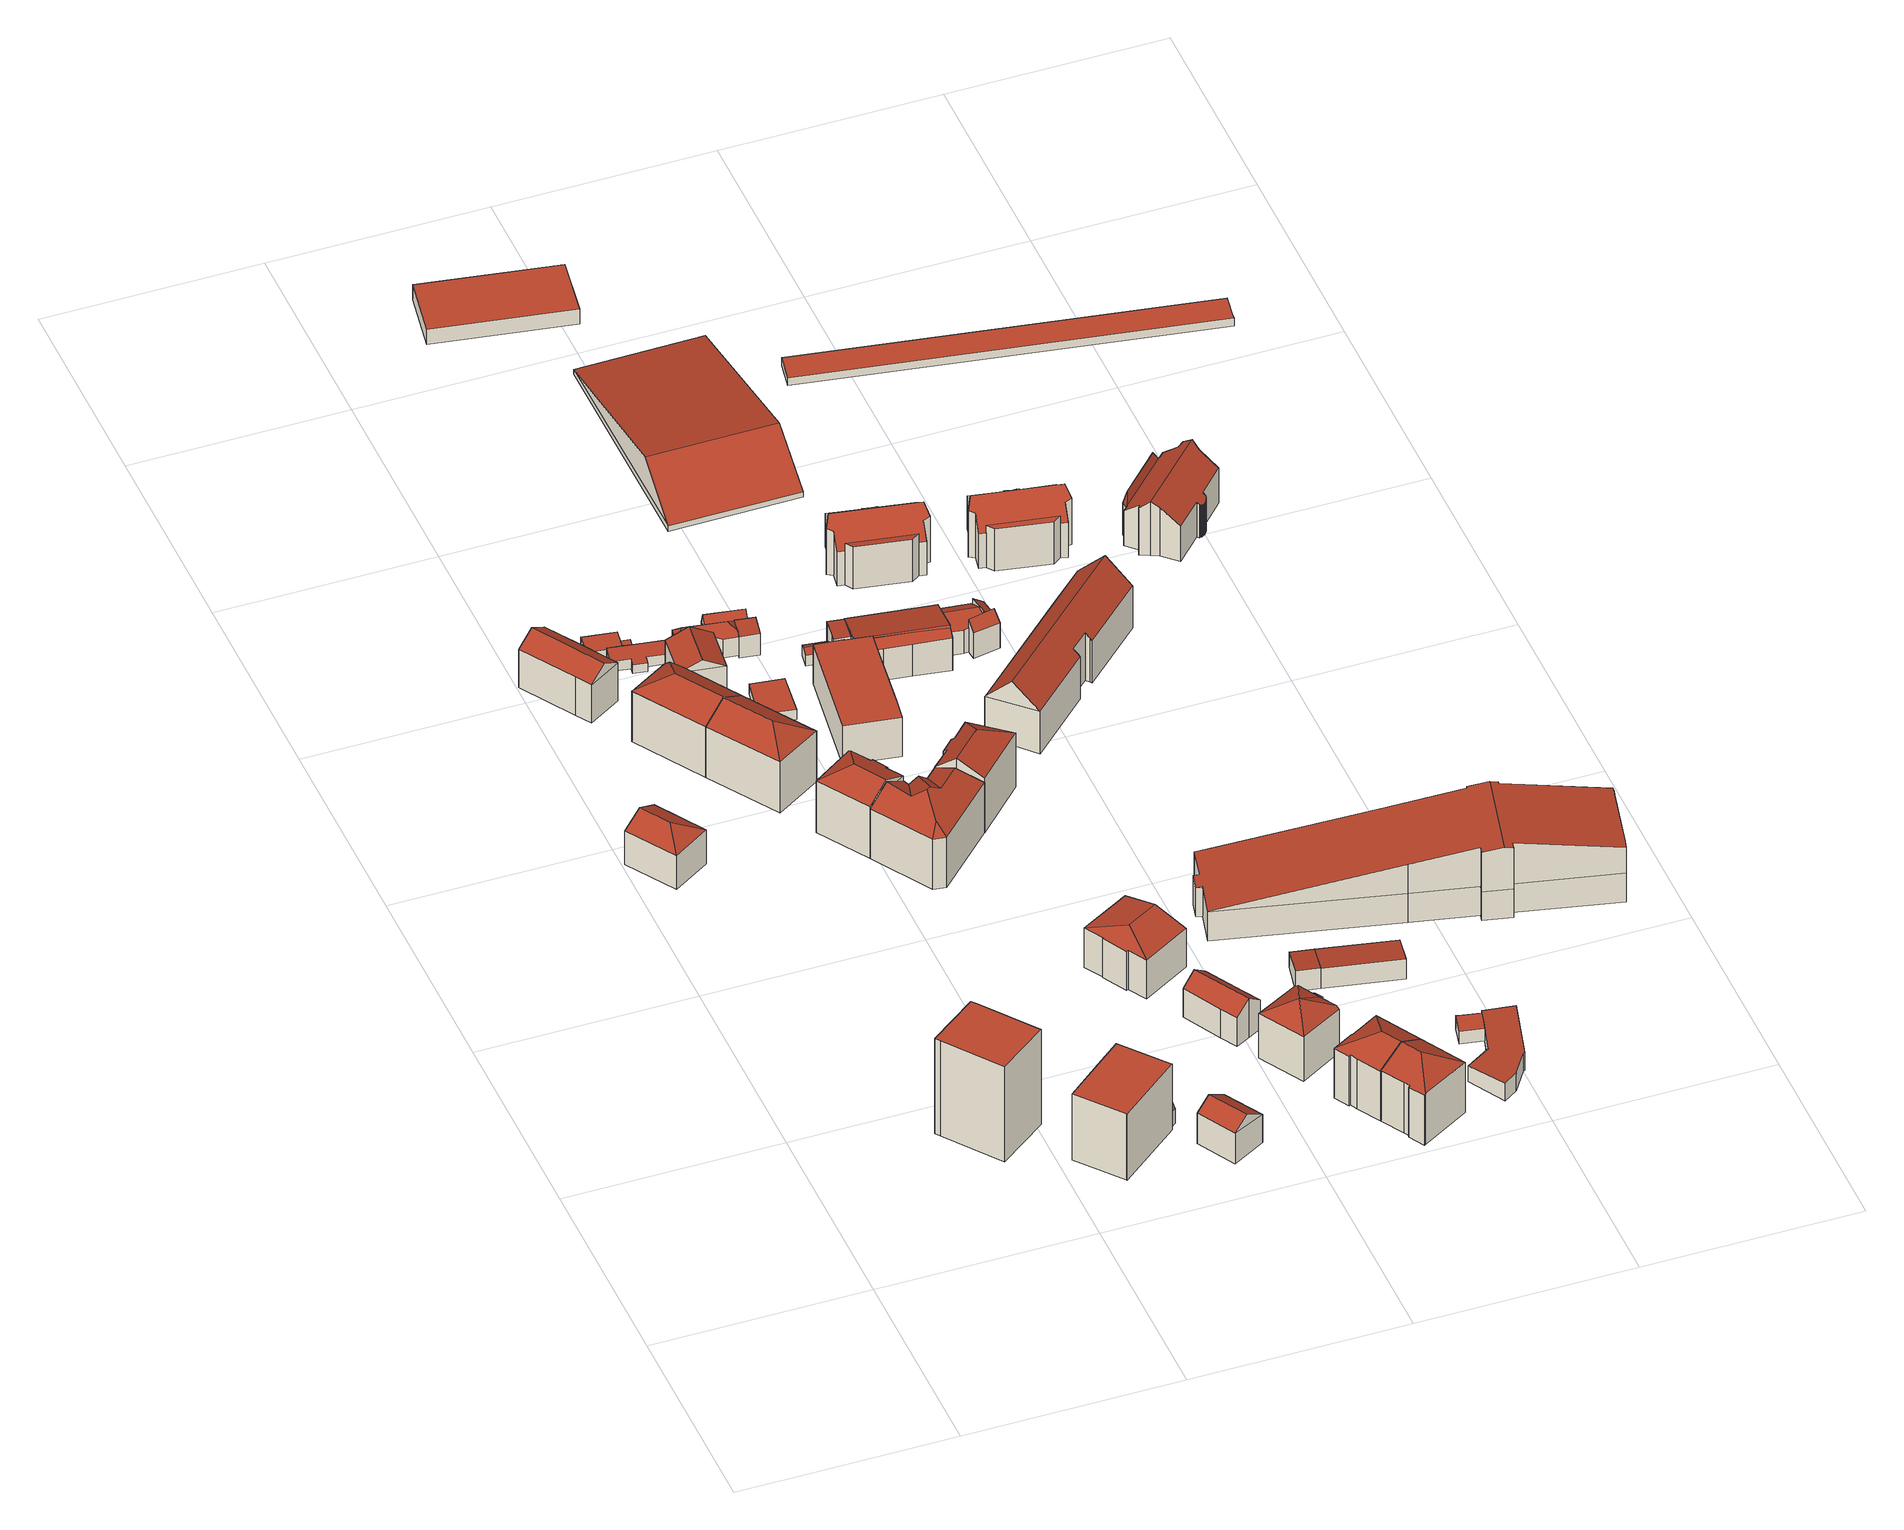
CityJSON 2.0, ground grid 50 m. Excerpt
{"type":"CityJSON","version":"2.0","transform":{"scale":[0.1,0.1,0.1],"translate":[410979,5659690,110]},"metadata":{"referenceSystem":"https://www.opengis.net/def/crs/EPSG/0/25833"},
"CityObjects":{
"building1":{"type":"Building","attributes":{"Dachtyp_tdc":"tdcHipAndGableRoof","Gemeindeschluessel":14612000,"Dachneigung":28.45,"QualitaetDacherkennung":75,"Geometrietyp2DReferenz":"3000","measuredHeight":11.89,"function":"31001_9998","roofType":"5000"},"geometry":[{"type":"Solid","lod":"2","boundaries":[[[[0,1,2,3]],[[1,4,5,2]],[[4,6,7,5]],[[6,0,3,7]],[[4,1,8]],[[0,6,9]],[[1,0,9,8]],[[6,4,8,9]],[[3,2,5,7]]]],"semantics":{"surfaces":[{"type":"WallSurface"},{"type":"RoofSurface"},{"type":"GroundSurface"}],"values":[[0,0,0,0,1,0,1,1,2]]}}]},
"building2":{"type":"Building","attributes":{"Dachtyp_tdc":"tdcPolyFlatRoof","Gemeindeschluessel":14612000,"Dachneigung":0,"QualitaetDacherkennung":70,"Geometrietyp2DReferenz":"3000","measuredHeight":25.7,"function":"31001_2000","roofType":"1000"},"geometry":[{"type":"Solid","lod":"2","boundaries":[[[[10,11,12,13]],[[11,14,15,12]],[[14,16,17,15]],[[16,18,19,17]],[[18,20,21,19]],[[20,10,13,21]],[[20,18,16,14,11,10]],[[13,12,15,17,19,21]]]],"semantics":{"surfaces":[{"type":"WallSurface"},{"type":"RoofSurface"},{"type":"GroundSurface"}],"values":[[0,0,0,0,0,0,1,2]]}}]},
"building3":{"type":"Building","attributes":{"Gemeindeschluessel":14612000,"Geometrietyp2DReferenz":"3000","function":"31001_9998","roofType":"9999"},"children":["building3-1","building3-2"]},
"building3-1":{"type":"BuildingPart","attributes":{"Dachtyp_tdc":"tdcGableRoof","Dachneigung":64.09,"QualitaetDacherkennung":6,"Geometrietyp2DReferenz":"3000","measuredHeight":7.27,"roofType":"3100"},"parents":["building3"],"geometry":[{"type":"MultiSurface","lod":"2","boundaries":[[[22,23,24,25]],[[23,26,27,24]],[[26,28,29,27]],[[28,30,31,29]],[[32,33,34,35]],[[33,22,25,34]],[[36,30,28,26,23]],[[23,22,33,32,36]],[[25,24,27,29,31,37,35,34]]],"semantics":{"surfaces":[{"type":"WallSurface"},{"type":"RoofSurface"},{"type":"GroundSurface"}],"values":[0,0,0,0,0,0,1,1,2]}}]},
"building3-2":{"type":"BuildingPart","attributes":{"Dachtyp_tdc":"tdcGableRoof","Dachneigung":32.37,"QualitaetDacherkennung":65,"Geometrietyp2DReferenz":"3000","measuredHeight":13.09,"roofType":"3100"},"parents":["building3"],"geometry":[{"type":"MultiSurface","lod":"2","boundaries":[[[38,39,40,41,42,43,44,45]],[[38,45,46]],[[46,45,44,47]],[[47,44,43,48]],[[48,43,42,49]],[[40,39,38]],[[50,41,40]],[[51,35,37,31,52,53,54,55,56]],[[40,38,35,51]],[[38,32,35]],[[46,31,30]],[[46,47,52,31]],[[47,48,53,52]],[[48,49,54,53]],[[49,57,55,54]],[[57,50,56,55]],[[50,40,51,56]],[[50,57,49,42,41]]],"semantics":{"surfaces":[{"type":"RoofSurface"},{"type":"WallSurface"},{"type":"GroundSurface"}],"values":[0,1,1,1,1,1,1,2,1,1,1,1,1,1,1,1,1,0]}}]},
"building4":{"type":"Building","attributes":{"Dachtyp_tdc":"tdcPolyFlatRoof","Gemeindeschluessel":14612000,"Dachneigung":0,"QualitaetDacherkennung":59,"Geometrietyp2DReferenz":"3000","measuredHeight":17.92,"function":"31001_2000","roofType":"1000"},"geometry":[{"type":"Solid","lod":"2","boundaries":[[[[58,59,60,61]],[[59,62,63,60]],[[62,64,65,63]],[[64,66,67,65]],[[66,68,69,67]],[[68,70,71,69]],[[70,58,61,71]],[[70,68,66,64,62,59,58]],[[61,60,63,65,67,69,71]]]],"semantics":{"surfaces":[{"type":"WallSurface"},{"type":"RoofSurface"},{"type":"GroundSurface"}],"values":[[0,0,0,0,0,0,0,1,2]]}}]},
"building5":{"type":"Building","attributes":{"Dachtyp_tdc":"tdcFreeFormRoof","Gemeindeschluessel":14612000,"Dachneigung":30.15,"QualitaetDacherkennung":77,"Geometrietyp2DReferenz":"3000","measuredHeight":17.37,"function":"31001_9998","roofType":"5000"},"geometry":[{"type":"Solid","lod":"2","boundaries":[[[[72,73,74,75]],[[73,76,77,74]],[[76,78,79,77]],[[78,80,81,79]],[[80,72,75,81]],[[82,83,73,72,84]],[[80,85,82,84]],[[85,78,76,83,82]],[[72,80,84]],[[76,73,83]],[[80,78,85]],[[75,74,77,79,81]]]],"semantics":{"surfaces":[{"type":"WallSurface"},{"type":"RoofSurface"},{"type":"GroundSurface"}],"values":[[0,0,0,0,0,1,1,1,0,0,0,2]]}}]},
"building6":{"type":"Building","attributes":{"Dachtyp_tdc":"tdcPolyFlatRoof","Gemeindeschluessel":14612000,"Dachneigung":3.82,"QualitaetDacherkennung":51,"Geometrietyp2DReferenz":"3000","measuredHeight":4.16,"function":"31001_2000","roofType":"2100"},"geometry":[{"type":"Solid","lod":"2","boundaries":[[[[86,87,88,89]],[[87,90,91,88]],[[90,92,93,91]],[[92,94,95,93]],[[94,96,97,95]],[[96,86,89,97]],[[96,94,92,90,87,86]],[[89,88,91,93,95,97]]]],"semantics":{"surfaces":[{"type":"WallSurface"},{"type":"RoofSurface"},{"type":"GroundSurface"}],"values":[[0,0,0,0,0,0,1,2]]}}]},
"building7":{"type":"Building","attributes":{"Dachtyp_tdc":"tdcPolyFlatRoof","Gemeindeschluessel":14612000,"Dachneigung":0,"QualitaetDacherkennung":59,"Geometrietyp2DReferenz":"3000","measuredHeight":2.25,"function":"31001_9998","roofType":"1000"},"geometry":[{"type":"Solid","lod":"2","boundaries":[[[[98,99,100,101]],[[99,102,103,100]],[[102,104,105,103]],[[104,106,107,105]],[[106,98,101,107]],[[106,104,102,99,98]],[[101,100,103,105,107]]]],"semantics":{"surfaces":[{"type":"WallSurface"},{"type":"RoofSurface"},{"type":"GroundSurface"}],"values":[[0,0,0,0,0,1,2]]}}]},
"building8":{"type":"Building","attributes":{"Dachtyp_tdc":"tdcHipAndGableRoof","Gemeindeschluessel":14612000,"Dachneigung":31.31,"QualitaetDacherkennung":80,"Geometrietyp2DReferenz":"3000","measuredHeight":17.46,"function":"31001_9998","roofType":"5000"},"geometry":[{"type":"Solid","lod":"2","boundaries":[[[[78,108,109,110]],[[108,111,112,109]],[[111,80,113,112]],[[80,78,110,113]],[[111,108,114]],[[78,80,115]],[[108,78,115,114]],[[80,111,114,115]],[[110,109,112,113]]]],"semantics":{"surfaces":[{"type":"WallSurface"},{"type":"RoofSurface"},{"type":"GroundSurface"}],"values":[[0,0,0,0,1,0,1,1,2]]}}]},
"building9":{"type":"Building","attributes":{"Dachtyp_tdc":"tdcPolyFlatRoof","Gemeindeschluessel":14612000,"Dachneigung":0,"QualitaetDacherkennung":0,"Geometrietyp2DReferenz":"3000","BezugspunktDach":"2000","measuredHeight":2.55,"function":"31001_9998"},"geometry":[{"type":"MultiSurface","lod":"2","boundaries":[[[116,117,118,119,120]],[[120,119,107,121]],[[119,118,105,107]],[[118,117,122,105]],[[117,116,123,122]],[[116,120,121,123]],[[121,107,105,122,123]]],"semantics":{"surfaces":[{"type":"RoofSurface"},{"type":"WallSurface"},{"type":"GroundSurface"}],"values":[0,1,1,1,1,1,2]}}]},
"building10":{"type":"Building","attributes":{"Dachtyp_tdc":"tdcPolyFlatRoof","Gemeindeschluessel":14612000,"Dachneigung":13.91,"QualitaetDacherkennung":56,"Geometrietyp2DReferenz":"3000","measuredHeight":3.48,"function":"31001_9998","roofType":"2100"},"geometry":[{"type":"Solid","lod":"2","boundaries":[[[[124,125,126,127]],[[125,128,129,126]],[[128,130,131,129]],[[130,132,133,131]],[[132,134,135,133]],[[134,136,137,135]],[[136,138,139,137]],[[138,140,141,139]],[[140,142,143,141]],[[142,124,127,143]],[[142,140,138,136,134,132,130,128,125,124]],[[127,126,129,131,133,135,137,139,141,143]]]],"semantics":{"surfaces":[{"type":"WallSurface"},{"type":"RoofSurface"},{"type":"GroundSurface"}],"values":[[0,0,0,0,0,0,0,0,0,0,1,2]]}}]},
"building11":{"type":"Building","attributes":{"Dachtyp_tdc":"tdcGableRoof","Gemeindeschluessel":14612000,"Dachneigung":33.1,"QualitaetDacherkennung":69,"Geometrietyp2DReferenz":"3000","measuredHeight":10.77,"function":"31001_9998","roofType":"3100"},"geometry":[{"type":"Solid","lod":"2","boundaries":[[[[144,145,146,147]],[[145,148,149,146]],[[148,150,151,149]],[[150,144,147,151]],[[148,145,152]],[[144,150,153]],[[145,144,153,152]],[[150,148,152,153]],[[147,146,149,151]]]],"semantics":{"surfaces":[{"type":"WallSurface"},{"type":"RoofSurface"},{"type":"GroundSurface"}],"values":[[0,0,0,0,0,0,1,1,2]]}}]},
"building12":{"type":"Building","attributes":{"Dachtyp_tdc":"tdcFreeFormRoof","Gemeindeschluessel":14612000,"Dachneigung":33.06,"QualitaetDacherkennung":51,"Geometrietyp2DReferenz":"3000","measuredHeight":17.55,"function":"31001_9998","roofType":"5000"},"geometry":[{"type":"Solid","lod":"2","boundaries":[[[[154,155,156,157]],[[155,158,159,156]],[[158,160,161,159]],[[160,162,163,161]],[[162,164,165,163]],[[164,166,167,165]],[[166,168,169,167]],[[168,154,157,169]],[[170,171,155,154]],[[168,172,170,154]],[[172,166,164,162,160,158,171,170]],[[168,166,172]],[[158,155,171]],[[157,156,159,161,163,165,167,169]]]],"semantics":{"surfaces":[{"type":"WallSurface"},{"type":"RoofSurface"},{"type":"GroundSurface"}],"values":[[0,0,0,0,0,0,0,0,1,1,1,0,0,2]]}}]},
"building13":{"type":"Building","attributes":{"Dachtyp_tdc":"tdcGableRoof","Gemeindeschluessel":14612000,"Dachneigung":27.66,"QualitaetDacherkennung":81,"Geometrietyp2DReferenz":"3000","measuredHeight":11.78,"function":"31001_9998","roofType":"3100"},"geometry":[{"type":"Solid","lod":"2","boundaries":[[[[173,174,175,176]],[[174,177,178,175]],[[177,179,180,178]],[[179,173,176,180]],[[177,174,181]],[[173,179,182]],[[174,173,182,181]],[[179,177,181,182]],[[176,175,178,180]]]],"semantics":{"surfaces":[{"type":"WallSurface"},{"type":"RoofSurface"},{"type":"GroundSurface"}],"values":[[0,0,0,0,0,0,1,1,2]]}}]},
"building14":{"type":"Building","attributes":{"Dachtyp_tdc":"tdcFreeFormRoof","Gemeindeschluessel":14612000,"Dachneigung":32.42,"QualitaetDacherkennung":7,"Geometrietyp2DReferenz":"3000","measuredHeight":18.28,"function":"31001_9998","roofType":"5000"},"geometry":[{"type":"Solid","lod":"2","boundaries":[[[[183,184,167,169]],[[184,185,186,167]],[[185,187,188,186]],[[187,189,190,188]],[[189,191,192,190]],[[191,193,194,192]],[[193,195,196,194]],[[195,197,198,196]],[[197,183,169,198]],[[199,197,195]],[[200,201,202,203,199,195,193]],[[200,193,191]],[[201,200,191,189]],[[202,201,189,187]],[[204,203,202,187,185]],[[205,204,185,184]],[[205,184,183]],[[199,203,204,205,183,197]],[[169,167,186,188,190,192,194,196,198]]]],"semantics":{"surfaces":[{"type":"WallSurface"},{"type":"RoofSurface"},{"type":"GroundSurface"}],"values":[[0,0,0,0,0,0,0,0,0,1,1,1,1,1,1,1,0,1,2]]}}]},
"building15":{"type":"Building","attributes":{"Dachtyp_tdc":"tdcPolyFlatRoof","Gemeindeschluessel":14612000,"Dachneigung":0,"QualitaetDacherkennung":68,"Geometrietyp2DReferenz":"3000","measuredHeight":2.69,"function":"31001_9998","roofType":"1000"},"geometry":[{"type":"Solid","lod":"2","boundaries":[[[[206,207,208,209]],[[207,210,211,208]],[[210,212,213,211]],[[212,206,209,213]],[[212,210,207,206]],[[209,208,211,213]]]],"semantics":{"surfaces":[{"type":"WallSurface"},{"type":"RoofSurface"},{"type":"GroundSurface"}],"values":[[0,0,0,0,1,2]]}}]},
"building16":{"type":"Building","attributes":{"Gemeindeschluessel":14612000,"Geometrietyp2DReferenz":"3000","function":"31001_9998","roofType":"9999"},"children":["building16-1","building16-2"]},
"building16-1":{"type":"BuildingPart","attributes":{"Dachtyp_tdc":"tdcFreeFormRoof","Dachneigung":44.7,"QualitaetDacherkennung":8,"Geometrietyp2DReferenz":"3000","measuredHeight":7.55,"roofType":"5000"},"parents":["building16"],"geometry":[{"type":"MultiSurface","lod":"2","boundaries":[[[214,215,216,217]],[[215,218,219,216]],[[218,220,221,219]],[[220,222,223,221]],[[222,224,225,223]],[[226,227,228,229]],[[227,214,217,228]],[[230,231,224,232]],[[224,222,220,218,233,232]],[[218,215,233]],[[215,214,227,226,230,232,233]],[[217,216,219,221,223,225,234,229,228]]],"semantics":{"surfaces":[{"type":"WallSurface"},{"type":"RoofSurface"},{"type":"GroundSurface"}],"values":[0,0,0,0,0,0,0,1,1,1,1,2]}}]},
"building16-2":{"type":"BuildingPart","attributes":{"Dachtyp_tdc":"tdcPolyFlatRoof","Dachneigung":4.94,"QualitaetDacherkennung":70,"Geometrietyp2DReferenz":"3000","measuredHeight":6.13,"roofType":"2100"},"parents":["building16"],"geometry":[{"type":"MultiSurface","lod":"2","boundaries":[[[235,236,237,225,224]],[[236,238,239,237]],[[238,240,241,239]],[[240,242,243,241]],[[242,244,226,229,243]],[[242,240,238,236,235,231,230,244]],[[229,234,225,237,239,241,243]]],"semantics":{"surfaces":[{"type":"WallSurface"},{"type":"RoofSurface"},{"type":"GroundSurface"}],"values":[0,0,0,0,0,1,2]}}]},
"building17":{"type":"Building","attributes":{"Dachtyp_tdc":"tdcFreeFormRoof","Gemeindeschluessel":14612000,"Dachneigung":34.7,"QualitaetDacherkennung":12,"Geometrietyp2DReferenz":"3000","measuredHeight":5.83,"function":"31001_9998","roofType":"5000"},"geometry":[{"type":"Solid","lod":"2","boundaries":[[[[245,246,247,248]],[[246,249,250,247]],[[249,251,252,250]],[[251,253,254,252]],[[253,245,248,254]],[[253,251,249,255,256]],[[245,256,255,246]],[[249,246,255]],[[245,253,256]],[[248,247,250,252,254]]]],"semantics":{"surfaces":[{"type":"WallSurface"},{"type":"RoofSurface"},{"type":"GroundSurface"}],"values":[[0,0,0,0,0,1,1,0,0,2]]}}]},
"building18":{"type":"Building","attributes":{"Dachtyp_tdc":"tdcHipAndGableRoof","Gemeindeschluessel":14612000,"Dachneigung":14.03,"QualitaetDacherkennung":25,"Geometrietyp2DReferenz":"3000","measuredHeight":12.57,"function":"31001_9998","roofType":"5000"},"geometry":[{"type":"Solid","lod":"2","boundaries":[[[[257,258,259,260]],[[258,261,262,259]],[[261,263,264,262]],[[263,265,266,264]],[[265,267,268,266]],[[267,269,270,268]],[[269,271,272,270]],[[271,273,274,272]],[[273,257,260,274]],[[269,267,265,263,261,258,275]],[[258,257,273,275]],[[273,271,269,275]],[[260,259,262,264,266,268,270,272,274]]]],"semantics":{"surfaces":[{"type":"WallSurface"},{"type":"RoofSurface"},{"type":"GroundSurface"}],"values":[[0,0,0,0,0,0,0,0,0,1,1,1,2]]}}]},
"building19":{"type":"Building","attributes":{"Dachtyp_tdc":"tdcPolyFlatRoof","Gemeindeschluessel":14612000,"Dachneigung":0,"QualitaetDacherkennung":86,"Geometrietyp2DReferenz":"3000","measuredHeight":10.65,"function":"31001_9998","roofType":"1000"},"geometry":[{"type":"Solid","lod":"2","boundaries":[[[[276,277,278,279]],[[277,280,281,278]],[[280,282,283,281]],[[282,284,285,283]],[[284,286,287,285]],[[286,288,289,287]],[[288,290,291,289]],[[290,292,293,291]],[[292,294,295,293]],[[294,296,297,295]],[[296,276,279,297]],[[296,294,292,290,288,286,284,282,280,277,276]],[[279,278,281,283,285,287,289,291,293,295,297]]]],"semantics":{"surfaces":[{"type":"WallSurface"},{"type":"RoofSurface"},{"type":"GroundSurface"}],"values":[[0,0,0,0,0,0,0,0,0,0,0,1,2]]}}]},
"building20":{"type":"Building","attributes":{"Dachtyp_tdc":"tdcGableRoof","Gemeindeschluessel":14612000,"Dachneigung":38.13,"QualitaetDacherkennung":48,"Geometrietyp2DReferenz":"3000","measuredHeight":10.62,"function":"31001_9998","roofType":"3100"},"geometry":[{"type":"Solid","lod":"2","boundaries":[[[[298,299,300,301]],[[299,302,303,300]],[[302,304,305,303]],[[304,306,307,305]],[[306,308,309,307]],[[308,310,311,309]],[[310,312,313,311]],[[312,298,301,313]],[[308,306,304,302,299]],[[299,298,312,310,308]],[[301,300,303,305,307,309,311,313]]]],"semantics":{"surfaces":[{"type":"WallSurface"},{"type":"RoofSurface"},{"type":"GroundSurface"}],"values":[[0,0,0,0,0,0,0,0,1,1,2]]}}]},
"building21":{"type":"Building","attributes":{"Dachtyp_tdc":"tdcHipAndGableRoof","Gemeindeschluessel":14612000,"Dachneigung":27.06,"QualitaetDacherkennung":52,"Geometrietyp2DReferenz":"3000","measuredHeight":17.89,"function":"31001_9998","roofType":"5000"},"geometry":[{"type":"Solid","lod":"2","boundaries":[[[[314,315,316,317]],[[315,318,319,316]],[[318,320,321,319]],[[320,322,323,321]],[[322,324,325,323]],[[324,326,327,325]],[[326,328,329,327]],[[328,330,331,329]],[[330,314,317,331]],[[326,324,332]],[[324,322,320,318,315,314,330,332]],[[330,328,326,332]],[[317,316,319,321,323,325,327,329,331]]]],"semantics":{"surfaces":[{"type":"WallSurface"},{"type":"RoofSurface"},{"type":"GroundSurface"}],"values":[[0,0,0,0,0,0,0,0,0,1,1,1,2]]}}]},
"building22":{"type":"Building","attributes":{"Dachtyp_tdc":"tdcGableRoof","Gemeindeschluessel":14612000,"Dachneigung":25.52,"QualitaetDacherkennung":60,"Geometrietyp2DReferenz":"3000","measuredHeight":3.64,"function":"31001_9998","roofType":"3100"},"geometry":[{"type":"Solid","lod":"2","boundaries":[[[[333,334,335,336]],[[334,337,338,335]],[[337,339,340,338]],[[339,333,336,340]],[[337,334,341]],[[333,339,342]],[[334,333,342,341]],[[339,337,341,342]],[[336,335,338,340]]]],"semantics":{"surfaces":[{"type":"WallSurface"},{"type":"RoofSurface"},{"type":"GroundSurface"}],"values":[[0,0,0,0,0,0,1,1,2]]}}]},
"building23":{"type":"Building","attributes":{"Dachtyp_tdc":"tdcFreeFormRoof","Gemeindeschluessel":14612000,"Dachneigung":30.34,"QualitaetDacherkennung":51,"Geometrietyp2DReferenz":"3000","measuredHeight":15.35,"function":"31001_9998","roofType":"5000"},"geometry":[{"type":"Solid","lod":"2","boundaries":[[[[343,344,345,346]],[[343,347,344]],[[347,348,349,344]],[[350,351,352]],[[353,352,351]],[[348,352,353]],[[352,347,354]],[[347,352,348]],[[355,354,347,343]],[[353,349,348]],[[355,352,354]],[[345,356,357,358,359,360,361,346]],[[344,349,356,345]],[[349,353,357,356]],[[353,351,358,357]],[[351,350,359,358]],[[350,352,360,359]],[[352,355,361,360]],[[355,343,346,361]]]],"semantics":{"surfaces":[{"type":"WallSurface"},{"type":"RoofSurface"},{"type":"GroundSurface"}],"values":[[0,1,1,1,1,1,1,1,1,0,0,2,0,0,0,0,0,0,0]]}}]},
"building24":{"type":"Building","attributes":{"Dachtyp_tdc":"tdcHipAndGableRoof","Gemeindeschluessel":14612000,"Dachneigung":28.41,"QualitaetDacherkennung":67,"Geometrietyp2DReferenz":"3000","measuredHeight":17.11,"function":"31001_9998","roofType":"5000"},"geometry":[{"type":"Solid","lod":"2","boundaries":[[[[362,363,364,365]],[[366,367,368,369,370]],[[369,371,372,373,374,363,362,370]],[[362,375,366,370]],[[364,376,377,378,379,380,381,382,383,384,365]],[[363,374,376,364]],[[374,373,377,376]],[[373,372,378,377]],[[372,371,379,378]],[[371,369,380,379]],[[369,368,381,380]],[[368,367,382,381]],[[367,366,383,382]],[[366,375,384,383]],[[375,362,365,384]]]],"semantics":{"surfaces":[{"type":"WallSurface"},{"type":"RoofSurface"},{"type":"GroundSurface"}],"values":[[0,1,1,1,2,0,0,0,0,0,0,0,0,0,0]]}}]},
"building25":{"type":"Building","attributes":{"Dachtyp_tdc":"tdcHipAndGableRoof","Gemeindeschluessel":14612000,"Dachneigung":26.7,"QualitaetDacherkennung":65,"Geometrietyp2DReferenz":"3000","measuredHeight":17.03,"function":"31001_9998","roofType":"5000"},"geometry":[{"type":"Solid","lod":"2","boundaries":[[[[385,386,387,388]],[[389,390,391]],[[390,375,392,391]],[[392,393,394,386,385,395,389,391]],[[387,396,364,397,384,398,399,400,388]],[[386,394,396,387]],[[394,393,364,396]],[[393,392,397,364]],[[392,375,384,397]],[[375,390,398,384]],[[390,389,399,398]],[[389,395,400,399]],[[395,385,388,400]]]],"semantics":{"surfaces":[{"type":"WallSurface"},{"type":"RoofSurface"},{"type":"GroundSurface"}],"values":[[0,1,1,1,2,0,0,0,0,0,0,0,0]]}}]},
"building26":{"type":"Building","attributes":{"Dachtyp_tdc":"tdcPolyFlatRoof","Gemeindeschluessel":14612000,"Dachneigung":0,"QualitaetDacherkennung":20,"Geometrietyp2DReferenz":"3000","measuredHeight":3.99,"function":"31001_9998","roofType":"1000"},"geometry":[{"type":"Solid","lod":"2","boundaries":[[[[401,402,403,404]],[[402,405,406,403]],[[405,407,408,406]],[[407,401,404,408]],[[407,405,402,401]],[[404,403,406,408]]]],"semantics":{"surfaces":[{"type":"WallSurface"},{"type":"RoofSurface"},{"type":"GroundSurface"}],"values":[[0,0,0,0,1,2]]}}]},
"building27":{"type":"Building","attributes":{"Gemeindeschluessel":14612000,"Geometrietyp2DReferenz":"3000","function":"31001_9998","roofType":"9999"},"children":["building27-1","building27-2","building27-3","building27-4","building27-5","building27-6"]},
"building27-1":{"type":"BuildingPart","attributes":{"Dachtyp_tdc":"tdcPolyFlatRoof","Dachneigung":37.75,"QualitaetDacherkennung":62,"Geometrietyp2DReferenz":"3000","measuredHeight":8.71,"roofType":"2100"},"parents":["building27"],"geometry":[{"type":"MultiSurface","lod":"2","boundaries":[[[409,410,411,412,413]],[[410,414,415,411]],[[414,416,417,415]],[[416,418,419,417]],[[418,416,414,410,409,420]],[[421,422,412,411,415,417,419]]],"semantics":{"surfaces":[{"type":"WallSurface"},{"type":"RoofSurface"},{"type":"GroundSurface"}],"values":[0,0,0,0,1,2]}}]},
"building27-2":{"type":"BuildingPart","attributes":{"Dachtyp_tdc":"tdcGableRoof","Dachneigung":14.85,"QualitaetDacherkennung":25,"Geometrietyp2DReferenz":"3000","measuredHeight":10.4,"roofType":"3100"},"parents":["building27"],"geometry":[{"type":"MultiSurface","lod":"2","boundaries":[[[423,424,425,426,427,428]],[[429,424,430]],[[423,431,432]],[[424,423,432,430]],[[431,433,429,430,432]],[[427,426,434,435,436,437,438]]],"semantics":{"surfaces":[{"type":"WallSurface"},{"type":"RoofSurface"},{"type":"GroundSurface"}],"values":[0,0,0,1,1,2]}}]},
"building27-3":{"type":"BuildingPart","attributes":{"Dachtyp_tdc":"tdcPolyFlatRoof","Dachneigung":3.34,"QualitaetDacherkennung":79,"Geometrietyp2DReferenz":"3000","measuredHeight":8.19,"roofType":"2100"},"parents":["building27"],"geometry":[{"type":"MultiSurface","lod":"2","boundaries":[[[439,440,441,438]],[[440,442,443,441]],[[442,444,445,443]],[[444,446,447,445]],[[446,428,427,447]],[[428,446,444,442,440,439]],[[438,441,443,445,447,427]]],"semantics":{"surfaces":[{"type":"WallSurface"},{"type":"RoofSurface"},{"type":"GroundSurface"}],"values":[0,0,0,0,0,1,2]}}]},
"building27-4":{"type":"BuildingPart","attributes":{"Dachtyp_tdc":"tdcPolyFlatRoof","Dachneigung":38.41,"QualitaetDacherkennung":65,"Geometrietyp2DReferenz":"3000","measuredHeight":10.07,"roofType":"2100"},"parents":["building27"],"geometry":[{"type":"MultiSurface","lod":"2","boundaries":[[[448,449,450,451]],[[449,452,436,450]],[[453,454,455,435]],[[454,456,457,455]],[[456,448,451,457]],[[456,454,453,433,452,449,448]],[[451,450,436,435,455,457]]],"semantics":{"surfaces":[{"type":"WallSurface"},{"type":"RoofSurface"},{"type":"GroundSurface"}],"values":[0,0,0,0,0,1,2]}}]},
"building27-5":{"type":"BuildingPart","attributes":{"Dachtyp_tdc":"tdcFreeFormRoof","Dachneigung":24.23,"QualitaetDacherkennung":62,"Geometrietyp2DReferenz":"3000","measuredHeight":8.21,"roofType":"5000"},"parents":["building27"],"geometry":[{"type":"MultiSurface","lod":"2","boundaries":[[[458,459,460,461]],[[459,462,463,460]],[[462,464,435,463]],[[425,465,466,426]],[[465,467,468,466]],[[467,413,412,468]],[[469,458,461,470]],[[471,413,467,465,425,472]],[[472,464,462,459,458,469,473,471]],[[461,460,463,435,434,426,466,468,412,422,421,470]]],"semantics":{"surfaces":[{"type":"WallSurface"},{"type":"RoofSurface"},{"type":"GroundSurface"}],"values":[0,0,0,0,0,0,0,1,1,2]}}]},
"building27-6":{"type":"BuildingPart","attributes":{"Dachtyp_tdc":"tdcPolyFlatRoof","Dachneigung":39.74,"QualitaetDacherkennung":48,"Geometrietyp2DReferenz":"3000","measuredHeight":8.86,"roofType":"2100"},"parents":["building27"],"geometry":[{"type":"MultiSurface","lod":"2","boundaries":[[[474,475,469,470,476]],[[477,478,479,419,418]],[[478,474,476,479]],[[478,477,475,474]],[[476,470,421,419,479]]],"semantics":{"surfaces":[{"type":"WallSurface"},{"type":"RoofSurface"},{"type":"GroundSurface"}],"values":[0,0,0,1,2]}}]},
"building28":{"type":"Building","attributes":{"Dachtyp_tdc":"tdcPolyFlatRoof","Gemeindeschluessel":14612000,"Dachneigung":10.59,"QualitaetDacherkennung":79,"Geometrietyp2DReferenz":"3000","measuredHeight":5.5,"function":"31001_9998","roofType":"2100"},"geometry":[{"type":"Solid","lod":"2","boundaries":[[[[480,481,482,483]],[[481,484,485,482]],[[484,486,487,485]],[[486,480,483,487]],[[486,484,481,480]],[[483,482,485,487]]]],"semantics":{"surfaces":[{"type":"WallSurface"},{"type":"RoofSurface"},{"type":"GroundSurface"}],"values":[[0,0,0,0,1,2]]}}]},
"building29":{"type":"Building","attributes":{"Dachtyp_tdc":"tdcGableRoof","Gemeindeschluessel":14612000,"Dachneigung":11.75,"QualitaetDacherkennung":2,"Geometrietyp2DReferenz":"3000","measuredHeight":9.67,"function":"31001_2000","roofType":"3100"},"geometry":[{"type":"Solid","lod":"2","boundaries":[[[[488,489,490,491]],[[489,492,493,490]],[[492,494,495,493]],[[494,488,491,495]],[[492,489,496]],[[488,494,497]],[[489,488,497,496]],[[494,492,496,497]],[[491,490,493,495]]]],"semantics":{"surfaces":[{"type":"WallSurface"},{"type":"RoofSurface"},{"type":"GroundSurface"}],"values":[[0,0,0,0,0,0,1,1,2]]}}]},
"building30":{"type":"Building","attributes":{"Dachtyp_tdc":"tdcPolyFlatRoof","Gemeindeschluessel":14612000,"Dachneigung":9.87,"QualitaetDacherkennung":78,"Geometrietyp2DReferenz":"3000","measuredHeight":5.44,"function":"31001_9998","roofType":"2100"},"geometry":[{"type":"Solid","lod":"2","boundaries":[[[[498,499,500,501]],[[499,502,487,500]],[[502,484,485,487]],[[484,498,501,485]],[[484,502,499,498]],[[501,500,487,485]]]],"semantics":{"surfaces":[{"type":"WallSurface"},{"type":"RoofSurface"},{"type":"GroundSurface"}],"values":[[0,0,0,0,1,2]]}}]},
"building31":{"type":"Building","attributes":{"Gemeindeschluessel":14612000,"Geometrietyp2DReferenz":"3000","function":"31001_9998","roofType":"9999"},"children":["building31-1","building31-2"]},
"building31-1":{"type":"BuildingPart","attributes":{"Dachtyp_tdc":"tdcPolyFlatRoof","Dachneigung":4.15,"QualitaetDacherkennung":34,"Geometrietyp2DReferenz":"3000","measuredHeight":11.45,"roofType":"2100"},"parents":["building31"],"geometry":[{"type":"MultiSurface","lod":"2","boundaries":[[[503,504,505,506,507]],[[508,509,510]],[[508,511,512,509]],[[511,503,507,512]],[[511,508,504,503]],[[507,506,509,512]]],"semantics":{"surfaces":[{"type":"WallSurface"},{"type":"RoofSurface"},{"type":"GroundSurface"}],"values":[0,0,0,0,1,2]}}]},
"building31-2":{"type":"BuildingPart","attributes":{"Dachtyp_tdc":"tdcGableRoof","Dachneigung":38.73,"QualitaetDacherkennung":69,"Geometrietyp2DReferenz":"3000","measuredHeight":14.3,"roofType":"3100"},"parents":["building31"],"geometry":[{"type":"MultiSurface","lod":"2","boundaries":[[[513,510,509,514]],[[505,515,516,506]],[[515,517,518,516]],[[517,519,520,518]],[[519,521,522,520]],[[521,523,524,522]],[[523,525,526,524]],[[525,527,528,526]],[[527,529,530,528]],[[529,531,532,530]],[[531,533,534,532]],[[533,535,536,534]],[[535,537,538,536]],[[537,539,540,538]],[[539,541,542,540]],[[541,543,544,542]],[[543,545,546,544]],[[545,547,548,546]],[[547,549,550,548]],[[549,551,552,550]],[[551,553,554,552]],[[553,555,556,554]],[[555,557,558,556]],[[557,513,514,558]],[[553,551,549,547,545,543,541,539,537,535,533,531,529,527,525,523,521]],[[521,519,517,515,505,510,513,557,555,553]],[[514,509,506,516,518,520,522,524,526,528,530,532,534,536,538,540,542,544,546,548,550,552,554,556,558]]],"semantics":{"surfaces":[{"type":"WallSurface"},{"type":"RoofSurface"},{"type":"GroundSurface"}],"values":[0,0,0,0,0,0,0,0,0,0,0,0,0,0,0,0,0,0,0,0,0,0,0,0,1,1,2]}}]},
"building32":{"type":"Building","attributes":{"Dachtyp_tdc":"tdcPolyFlatRoof","Gemeindeschluessel":14612000,"Dachneigung":2.91,"QualitaetDacherkennung":76,"Geometrietyp2DReferenz":"3000","measuredHeight":4.83,"function":"31001_9998","roofType":"2100"},"geometry":[{"type":"Solid","lod":"2","boundaries":[[[[559,560,561,562]],[[560,563,564,561]],[[563,565,566,564]],[[565,567,568,566]],[[567,569,570,568]],[[569,571,572,570]],[[571,573,574,572]],[[573,575,576,574]],[[575,559,562,576]],[[575,573,571,569,567,565,563,560,559]],[[562,561,564,566,568,570,572,574,576]]]],"semantics":{"surfaces":[{"type":"WallSurface"},{"type":"RoofSurface"},{"type":"GroundSurface"}],"values":[[0,0,0,0,0,0,0,0,0,1,2]]}}]},
"building33":{"type":"Building","attributes":{"Dachtyp_tdc":"tdcPolyFlatRoof","Gemeindeschluessel":14612000,"Dachneigung":3.03,"QualitaetDacherkennung":81,"Geometrietyp2DReferenz":"3000","measuredHeight":3.61,"function":"31001_9998","roofType":"2100"},"geometry":[{"type":"Solid","lod":"2","boundaries":[[[[577,578,579,580]],[[578,581,582,579]],[[581,583,570,582]],[[583,584,568,570]],[[584,577,580,568]],[[584,583,581,578,577]],[[580,579,582,570,568]]]],"semantics":{"surfaces":[{"type":"WallSurface"},{"type":"RoofSurface"},{"type":"GroundSurface"}],"values":[[0,0,0,0,0,1,2]]}}]},
"building34":{"type":"Building","attributes":{"Dachtyp_tdc":"tdcFreeFormRoof","Gemeindeschluessel":14612000,"Dachneigung":45.77,"QualitaetDacherkennung":66,"Geometrietyp2DReferenz":"3000","measuredHeight":17.27,"function":"31001_9998","roofType":"5000"},"geometry":[{"type":"Solid","lod":"2","boundaries":[[[[585,586,587,588]],[[586,589,590,587]],[[589,591,592,590]],[[591,593,594,592]],[[593,595,596,594]],[[595,597,598,596]],[[597,599,600,598]],[[599,601,602,600]],[[601,603,604,602]],[[603,605,606,604]],[[605,607,608,606]],[[607,585,588,608]],[[593,591,589,586,585,609,610,599,597,595]],[[609,607,605,603,601,610]],[[601,599,610]],[[585,607,609]],[[588,587,590,592,594,596,598,600,602,604,606,608]]]],"semantics":{"surfaces":[{"type":"WallSurface"},{"type":"RoofSurface"},{"type":"GroundSurface"}],"values":[[0,0,0,0,0,0,0,0,0,0,0,0,1,1,0,0,2]]}}]},
"building35":{"type":"Building","attributes":{"name":"Landesamt für Schule und Bildung","Dachtyp_tdc":"tdcFreeFormRoof","Gemeindeschluessel":14612000,"Dachneigung":10.37,"QualitaetDacherkennung":7,"Geometrietyp2DReferenz":"3000","measuredHeight":19.31,"function":"31001_3010","roofType":"5000"},"geometry":[{"type":"Solid","lod":"2","boundaries":[[[[611,612,613,614]],[[612,615,616,613]],[[615,617,618,616]],[[617,619,620,618]],[[619,621,622,620]],[[623,624,625,626,627,628,629,630,631,632,633,634,635,636]],[[637,638,639,640,641,642,643,624,623,644,645,646]],[[647,637,646,648]],[[648,646,645,649]],[[650,651,652,653]],[[651,654,655,652]],[[621,656,657,622]],[[656,658,659,657]],[[658,660,661,659]],[[660,662,663,661]],[[662,664,665,663]],[[664,647,666,665]],[[647,648,667,666]],[[648,649,668,667]],[[649,650,653,668]],[[649,645,644,650]],[[650,644,623,636,651]],[[654,669,670,655]],[[669,671,672,670]],[[671,673,674,672]],[[673,631,675,674]],[[631,630,676,675]],[[630,611,614,676]],[[619,625,624,643,621]],[[621,643,642,656]],[[656,642,641,658]],[[658,641,640,660]],[[660,640,639,662]],[[662,639,638,664]],[[664,638,637,647]],[[651,636,635,654]],[[654,635,634,669]],[[669,634,633,671]],[[671,633,632,673]],[[673,632,631]],[[611,629,628,612]],[[630,629,611]],[[612,628,627,615]],[[615,627,626,617]],[[617,626,625,619]],[[655,670,672,674,675,676,614,613,616,618,620,622,657,659,661,663,665,666,667,668,653,652]]]],"semantics":{"surfaces":[{"type":"WallSurface"},{"type":"RoofSurface"},{"type":"GroundSurface"}],"values":[[0,0,0,0,0,1,1,0,0,0,0,0,0,0,0,0,0,0,0,0,0,0,0,0,0,0,0,0,0,0,0,0,0,0,0,0,0,0,0,0,0,0,0,0,0,2]]}}]},
"building36":{"type":"Building","attributes":{"Gemeindeschluessel":14612000,"Geometrietyp2DReferenz":"3000","function":"31001_9998","roofType":"9999"},"children":["building36-1","building36-2"]},
"building36-1":{"type":"BuildingPart","attributes":{"Dachtyp_tdc":"tdcGableRoof","Dachneigung":39.76,"QualitaetDacherkennung":63,"Geometrietyp2DReferenz":"3000","measuredHeight":14.29,"roofType":"3100"},"parents":["building36"],"geometry":[{"type":"MultiSurface","lod":"2","boundaries":[[[677,678,679,680]],[[681,682,683,684]],[[682,685,686,683]],[[685,687,688,686]],[[687,689,690,688]],[[689,691,692,690]],[[691,693,694,692]],[[693,695,696,694]],[[695,697,698,696]],[[697,699,700,698]],[[699,701,702,700]],[[701,703,704,702]],[[703,705,706,704]],[[705,707,708,706]],[[707,709,710,708]],[[709,711,712,710]],[[711,713,714,712]],[[713,715,716,714]],[[715,717,718,716]],[[717,719,720,718]],[[719,721,722,720]],[[721,723,724,722]],[[723,725,726,724]],[[725,677,680,726]],[[721,719,717,715,713,711,709,707,705,703,701,699,697,695,693,691,689]],[[689,687,685,682,681,678,677,725,723,721]],[[680,679,684,683,686,688,690,692,694,696,698,700,702,704,706,708,710,712,714,716,718,720,722,724,726]]],"semantics":{"surfaces":[{"type":"WallSurface"},{"type":"RoofSurface"},{"type":"GroundSurface"}],"values":[0,0,0,0,0,0,0,0,0,0,0,0,0,0,0,0,0,0,0,0,0,0,0,0,1,1,2]}}]},
"building36-2":{"type":"BuildingPart","attributes":{"Dachtyp_tdc":"tdcPolyFlatRoof","Dachneigung":0,"QualitaetDacherkennung":30,"Geometrietyp2DReferenz":"3000","measuredHeight":11.41,"roofType":"1000"},"parents":["building36"],"geometry":[{"type":"MultiSurface","lod":"2","boundaries":[[[679,727,728,684]],[[729,730,727,679,678]],[[730,731,728,727]],[[731,732,681,684,728]],[[732,731,730,729]]],"semantics":{"surfaces":[{"type":"GroundSurface"},{"type":"WallSurface"},{"type":"RoofSurface"}],"values":[0,1,1,1,2]}}]},
"building37":{"type":"Building","attributes":{"Gemeindeschluessel":14612000,"Geometrietyp2DReferenz":"3000","function":"31001_9998","roofType":"9999"},"children":["building37-1","building37-2"]},
"building37-1":{"type":"BuildingPart","attributes":{"Dachtyp_tdc":"tdcFreeFormRoof","Dachneigung":38.84,"QualitaetDacherkennung":68,"Geometrietyp2DReferenz":"3000","measuredHeight":14.52,"roofType":"5000"},"parents":["building37"],"geometry":[{"type":"MultiSurface","lod":"2","boundaries":[[[733,734,735,736,737]],[[738,739,740,741,742]],[[739,743,744,740]],[[743,745,746,744]],[[745,747,748,746]],[[747,749,750,748]],[[749,751,752,750]],[[751,753,754,752]],[[753,755,756,754]],[[755,757,758,756]],[[757,759,760,758]],[[759,761,762,760]],[[761,763,764,762]],[[763,765,766,764]],[[765,767,768,766]],[[767,769,770,768]],[[769,771,772,770]],[[771,773,774,772]],[[773,775,776,774]],[[775,777,778,776]],[[777,779,780,778]],[[779,781,782,780]],[[781,783,784,782]],[[783,785,786,784]],[[785,787,788,786]],[[787,789,790,788]],[[789,791,792,790]],[[791,793,794,792]],[[793,795,796,794]],[[795,797,798,796]],[[797,799,800,798]],[[799,801,802,800]],[[801,803,804,802]],[[803,805,806,804]],[[805,733,737,806]],[[801,799,797,795,793,791,789,787,785,783,781,779,777,775,773,771,769,767,765,763,761,759,757,755,753,751,749,747]],[[747,745,743,739,738,734,733,805,803,801]],[[737,736,741,740,744,746,748,750,752,754,756,758,760,762,764,766,768,770,772,774,776,778,780,782,784,786,788,790,792,794,796,798,800,802,804,806]]],"semantics":{"surfaces":[{"type":"WallSurface"},{"type":"RoofSurface"},{"type":"GroundSurface"}],"values":[0,0,0,0,0,0,0,0,0,0,0,0,0,0,0,0,0,0,0,0,0,0,0,0,0,0,0,0,0,0,0,0,0,0,0,1,1,2]}}]},
"building37-2":{"type":"BuildingPart","attributes":{"Dachtyp_tdc":"tdcFreeFormRoof","Dachneigung":75.71,"QualitaetDacherkennung":22,"Geometrietyp2DReferenz":"3000","measuredHeight":11.73,"roofType":"5000"},"parents":["building37"],"geometry":[{"type":"MultiSurface","lod":"2","boundaries":[[[735,807,808,736]],[[807,809,810,808]],[[809,742,741,810]],[[811,742,809]],[[812,811,809,807]],[[812,807,735]],[[811,812,735,742]],[[736,808,810,741]]],"semantics":{"surfaces":[{"type":"WallSurface"},{"type":"RoofSurface"},{"type":"GroundSurface"}],"values":[0,0,0,1,1,1,1,2]}}]},
"building38":{"type":"Building","attributes":{"Dachtyp_tdc":"tdcPolyFlatRoof","Gemeindeschluessel":14612000,"Dachneigung":0,"QualitaetDacherkennung":87,"Geometrietyp2DReferenz":"3000","measuredHeight":2.19,"function":"31001_2463","roofType":"1000"},"geometry":[{"type":"Solid","lod":"2","boundaries":[[[[813,814,815,816]],[[814,817,818,815]],[[817,819,820,818]],[[819,821,822,820]],[[821,823,824,822]],[[823,813,816,824]],[[823,821,819,817,814,813]],[[816,815,818,820,822,824]]]],"semantics":{"surfaces":[{"type":"WallSurface"},{"type":"RoofSurface"},{"type":"GroundSurface"}],"values":[[0,0,0,0,0,0,1,2]]}}]}
},
"vertices":[
[91,1495,103],[162,1382,103],[162,1382,11],[91,1495,11],[76,1327,102],[76,1327,11],[4,1440,102],[4,1440,11],[90,1401,130],[48,1468,130],
[507,354,273],[394,270,273],[394,270,16],[507,354,16],[300,394,273],[300,394,16],[292,406,273],[292,406,16],[404,490,273],[404,490,16],[413,479,273],[413,479,16],
[132,2048,81],[131,2045,85],[131,2045,12],[132,2048,12],[131,2042,80],[131,2042,12],[146,2016,18],[146,2016,12],[130,2006,18],[130,2006,12],[98,2057,35],[119,2070,35],[119,2070,12],[98,2057,12],[112,2033,85],[112,2033,12],
[98,2057,115],[98,2057,116],[77,2091,115],[40,2068,143],[140,1907,143],[177,1930,116],[155,1965,116],[130,2006,116],[130,2006,115],[155,1965,115],[177,1930,115],[102,1884,115],[2,2044,115],[77,2091,12],[155,1965,12],[177,1930,12],[102,1884,12],[80,1919,12],[2,2044,12],[80,1919,115],
[610,127,192],[609,129,192],[609,129,13],[610,127,13],[527,229,192],[527,229,13],[621,306,192],[621,306,13],[670,346,192],[670,346,13],[751,247,192],[751,247,13],[754,244,192],[754,244,13],
[157,1796,151],[251,1855,149],[251,1855,15],[157,1796,15],[283,1833,149],[283,1833,15],[364,1705,149],[364,1705,15],[258,1635,151],[258,1635,15],[244,1777,188],[261,1849,156],[157,1796,152],[311,1670,188],
[670,346,56],[690,362,54],[690,362,14],[670,346,14],[739,354,52],[739,354,14],[773,313,52],[773,313,14],[767,260,54],[767,260,14],[751,247,56],[751,247,14],
[163,2072,35],[169,2122,35],[169,2122,13],[163,2072,13],[246,2111,35],[246,2111,13],[241,2078,35],[241,2078,13],[238,2061,35],[238,2061,13],
[467,1542,150],[467,1542,14],[364,1705,14],[361,1475,152],[361,1475,14],[258,1635,14],[378,1563,188],[310,1670,188],
[256,2049,38],[260,2075,38],[241,2078,38],[238,2061,38],[237,2052,38],[237,2052,13],[260,2075,13],[256,2049,13],
[269,1996,35],[237,2001,35],[237,2001,12],[269,1996,12],[240,2016,38],[240,2016,12],[196,2023,38],[196,2023,12],[202,2058,47],[202,2058,12],[237,2052,47],[237,2052,12],[256,2049,47],[256,2049,12],[338,2036,47],[338,2036,12],[333,2002,38],[333,2002,12],[271,2011,38],[271,2011,12],
[836,96,96],[786,184,97],[786,184,14],[836,96,14],[862,227,90],[862,227,14],[913,139,90],[913,139,14],[819,203,122],[870,115,122],
[408,1390,154],[502,1449,160],[502,1449,14],[408,1390,14],[532,1401,164],[532,1401,14],[538,1405,160],[538,1405,14],[559,1371,160],[559,1371,14],[553,1367,164],[553,1367,14],[578,1332,162],[578,1332,14],[482,1273,154],[482,1273,14],[485,1372,190],[505,1443,164],[529,1302,190],
[288,1867,104],[300,1976,104],[300,1976,12],[288,1867,12],[401,1964,103],[401,1964,12],[388,1853,104],[388,1853,12],[350,1970,130],[338,1860,130],
[482,1273,149],[578,1332,149],[584,1317,149],[584,1317,14],[613,1335,149],[613,1335,14],[627,1321,149],[627,1321,14],[654,1348,149],[654,1348,14],[732,1266,149],[732,1266,14],[597,1131,149],[597,1131,14],[567,1135,149],[567,1135,14],[586,1164,169],[677,1291,185],[627,1241,185],[602,1241,196],[594,1235,197],[561,1242,182],[530,1302,185],
[512,1841,42],[499,1740,42],[499,1740,15],[512,1841,15],[420,1754,42],[420,1754,15],[437,1851,42],[437,1851,15],
[402,1992,71],[333,2002,71],[333,2002,13],[402,1992,13],[338,2036,71],[338,2036,13],[403,2026,71],[403,2026,13],[409,2025,71],[409,2025,13],[468,2017,71],[468,2017,13],[461,1975,63],[429,1979,63],[429,1979,13],[461,1975,13],[463,1983,71],[463,1984,71],[448,2002,88],[353,2017,88],[463,1983,13],
[468,2017,74],[498,2012,74],[498,2012,13],[512,2010,74],[512,2010,13],[504,1961,70],[504,1961,13],[460,1967,70],[460,1967,13],[461,1975,70],
[498,2012,50],[409,2025,50],[409,2025,14],[498,2012,14],[416,2072,40],[416,2072,14],[505,2058,40],[505,2058,14],[504,2050,60],[504,2050,14],[414,2058,72],[503,2044,72],
[967,718,118],[854,652,118],[854,652,13],[967,718,13],[830,694,119],[830,694,13],[826,692,117],[826,692,13],[794,749,118],[794,749,13],[796,750,119],[796,750,13],[770,793,120],[770,793,13],[886,858,120],[886,858,13],[926,789,139],[926,789,13],[852,747,139],
[660,1551,121],[536,1570,121],[536,1570,15],[660,1551,15],[572,1834,121],[572,1834,15],[625,1828,121],[625,1828,15],[637,1826,121],[637,1826,15],[637,1825,121],[637,1825,15],[658,1822,121],[658,1822,15],[696,1816,121],[696,1816,15],[693,1796,121],[693,1796,15],[670,1622,121],[670,1622,15],[668,1605,121],[668,1605,15],
[903,570,92],[934,587,121],[934,587,15],[903,570,15],[965,604,94],[965,604,15],[1016,516,93],[1016,516,15],[1038,477,93],[1038,477,15],[1007,460,121],[1007,460,15],[974,442,92],[974,442,15],[952,480,92],[952,480,15],
[654,1348,150],[697,1390,150],[697,1390,13],[654,1348,13],[691,1396,143],[691,1396,13],[719,1425,143],[719,1425,13],[725,1420,150],[725,1420,13],[764,1459,150],[764,1459,13],[844,1379,160],[844,1379,13],[732,1266,160],[732,1266,13],[688,1311,192],[688,1311,13],[759,1382,192],
[632,1883,45],[577,1891,45],[577,1891,16],[632,1883,16],[582,1925,44],[582,1925,16],[636,1918,44],[636,1918,16],[579,1907,53],[634,1900,53],
[1061,288,136],[1001,391,136],[1001,391,16],[1061,288,16],[1083,370,169],[1109,445,137],[1105,451,132],[1146,398,132],[1135,416,132],[1137,393,138],[1128,412,137],[1159,356,138],[1163,348,132],[1105,451,16],[1128,412,16],[1135,416,16],[1146,398,16],[1137,393,16],[1163,348,16],
[1222,145,188],[1164,112,152],[1164,112,17],[1222,145,17],[1218,280,153],[1152,242,152],[1150,244,151],[1102,216,151],[1196,190,188],[1101,216,150],[1121,181,150],[1124,182,152],[1133,166,152],[1277,177,153],[1133,166,17],[1124,182,17],[1121,181,17],[1101,216,17],[1102,216,17],[1150,244,17],[1152,242,17],[1218,280,17],[1277,177,17],
[1199,44,152],[1202,46,154],[1202,46,17],[1199,44,17],[1224,10,154],[1336,75,153],[1248,100,188],[1222,146,188],[1164,112,154],[1195,59,154],[1220,7,152],[1195,59,17],[1222,146,17],[1336,75,17],[1224,10,17],[1220,7,17],
[537,3087,45],[220,3139,45],[220,3139,5],[537,3087,5],[244,3283,45],[244,3283,5],[560,3231,45],[560,3231,5],
[940,1876,100],[965,1880,81],[965,1880,13],[940,1876,13],[940,1876,85],[971,1838,82],[971,1838,13],[967,1837,85],[967,1837,13],[969,1828,85],[969,1828,13],[949,1824,100],[949,1824,13],[944,1852,13],
[673,1920,92],[870,1893,91],[870,1893,80],[870,1893,13],[673,1920,13],[673,1920,91],[858,1791,113],[859,1795,117],[658,1822,115],[658,1825,117],[785,1803,114],[866,1861,13],[858,1791,13],[696,1816,13],[658,1822,13],[664,1858,13],
[664,1858,95],[628,1863,95],[628,1863,13],[632,1883,94],[632,1883,13],[636,1918,92],[636,1918,13],[637,1925,91],[637,1925,13],
[711,1794,98],[693,1796,98],[693,1796,13],[711,1794,13],[696,1816,114],[858,1791,114],[856,1773,100],[856,1773,13],[773,1785,99],[773,1785,13],
[897,1814,76],[871,1818,76],[871,1818,13],[897,1814,13],[862,1819,76],[862,1819,13],[858,1791,64],[880,1891,81],[880,1891,13],[939,1883,81],[939,1883,13],[908,1816,77],[908,1816,13],[944,1852,95],[866,1861,95],[949,1824,83],
[911,1793,81],[908,1816,101],[911,1793,13],[969,1828,102],[973,1804,81],[973,1804,13],
[1150,564,69],[1165,642,54],[1165,642,14],[1150,564,14],[1217,632,54],[1217,632,14],[1201,554,69],[1201,554,14],
[770,2407,19],[471,2405,19],[471,2405,5],[770,2407,5],[469,2943,17],[469,2943,5],[761,2947,17],[761,2947,5],[471,2537,101],[768,2540,101],
[1392,596,54],[1376,519,68],[1376,519,14],[1392,596,14],[1201,554,68],
[756,2083,131],[745,2101,130],[745,2101,109],[745,2101,17],[756,2083,17],[897,2074,130],[897,2074,17],[897,2074,108],[879,2062,131],[879,2062,17],
[913,2071,108],[913,2071,17],[729,2104,109],[729,2104,17],[734,2138,136],[734,2138,17],[721,2147,141],[721,2147,17],[733,2168,160],[733,2168,17],[743,2184,146],[743,2184,17],[751,2230,107],[751,2230,17],[827,2216,107],[827,2216,17],[829,2224,101],[829,2224,17],[833,2224,100],[833,2224,17],[837,2224,99],[837,2224,17],[841,2224,99],[841,2224,17],[845,2223,99],[845,2223,17],[850,2222,99],[850,2222,17],[853,2221,99],[853,2221,17],[857,2220,100],[857,2220,17],[861,2218,101],[861,2218,17],[860,2210,107],[860,2210,17],[935,2197,107],[935,2197,17],[927,2152,145],[927,2152,17],[931,2133,160],[931,2133,17],[935,2107,140],[935,2107,17],[919,2104,135],[919,2104,17],
[1459,102,65],[1426,80,65],[1426,80,17],[1459,102,17],[1377,165,60],[1377,165,17],[1435,199,62],[1435,199,17],[1455,273,60],[1455,273,17],[1467,320,59],[1467,320,17],[1537,306,63],[1537,306,17],[1499,157,65],[1499,157,17],[1495,154,65],[1495,154,17],
[1403,283,51],[1413,331,53],[1413,331,17],[1403,283,17],[1418,330,53],[1418,330,17],[1467,320,53],[1455,273,51],
[1250,1764,128],[1110,1631,128],[1110,1631,14],[1250,1764,14],[1107,1635,132],[1107,1635,14],[1099,1643,143],[1099,1643,14],[1058,1604,143],[1058,1604,14],[1066,1596,133],[1066,1596,14],[1069,1592,128],[1069,1592,14],[929,1459,128],[929,1459,14],[842,1551,122],[842,1551,14],[843,1552,122],[843,1552,14],[1073,1769,123],[1073,1769,14],[1164,1856,122],[1164,1856,14],[1207,1810,187],[885,1505,187],
[1065,895,92],[1080,965,92],[1080,965,14],[1065,895,14],[1451,880,92],[1451,880,14],[1634,839,92],[1634,839,14],[1635,844,92],[1635,844,14],[1699,829,92],[1699,829,14],[1634,626,207],[1681,833,207],[1635,844,198],[1634,839,198],[1451,880,164],[1080,965,94],[1065,895,94],[1051,898,92],[1042,860,92],[1056,856,94],[1038,779,94],[1445,686,171],[1592,653,198],[1588,637,198],[1890,595,161],[1893,605,161],[1925,750,161],[1928,761,161],[1930,772,161],[1698,824,203],[1699,829,203],[1653,622,203],[1656,638,203],[1888,586,161],[1890,595,92],[1888,586,92],[1656,638,92],[1653,622,92],[1588,637,92],[1588,637,14],[1653,622,14],[1592,653,92],[1592,653,14],[1698,824,92],[1698,824,14],[1930,772,92],[1930,772,14],[1928,761,92],[1928,761,14],[1925,750,92],[1925,750,14],[1893,605,92],[1893,605,14],[1890,595,14],[1888,586,14],[1656,638,14],[1445,686,92],[1445,686,14],[1038,779,92],[1038,779,14],[1056,856,92],[1056,856,14],[1042,860,14],[1051,898,14],
[1206,2019,111],[1190,2022,111],[1190,2022,17],[1206,2019,17],[1036,2049,111],[1021,2051,111],[1021,2051,17],[1036,2049,17],[1027,2086,137],[1027,2086,17],[1014,2094,142],[1014,2094,17],[1027,2116,160],[1027,2116,17],[1035,2130,147],[1035,2130,17],[1044,2177,107],[1044,2177,17],[1119,2164,107],[1119,2164,17],[1121,2172,101],[1121,2172,17],[1126,2172,100],[1126,2172,17],[1130,2172,99],[1130,2172,17],[1133,2172,99],[1133,2172,17],[1138,2171,98],[1138,2171,17],[1143,2170,99],[1143,2170,17],[1146,2169,99],[1146,2169,17],[1150,2168,100],[1150,2168,17],[1154,2166,101],[1154,2166,17],[1152,2158,107],[1152,2158,17],[1228,2145,107],[1228,2145,17],[1220,2097,147],[1220,2097,17],[1223,2082,160],[1223,2082,17],[1228,2055,141],[1228,2055,17],[1212,2053,137],[1212,2053,17],
[1171,2009,17],[1049,2032,17],[1190,2022,131],[1171,2009,131],[1049,2032,131],[1036,2049,131],
[1326,2013,111],[1338,2024,111],[1338,2024,103],[1338,2024,17],[1326,2013,17],[1457,2146,111],[1468,2157,111],[1468,2157,17],[1457,2146,17],[1457,2146,103],[1493,2133,138],[1493,2133,17],[1507,2141,142],[1507,2141,17],[1518,2118,162],[1518,2118,17],[1526,2100,147],[1526,2100,17],[1558,2069,111],[1558,2069,17],[1500,2008,111],[1500,2008,17],[1504,2004,105],[1504,2004,17],[1504,2003,105],[1504,2003,17],[1504,2001,104],[1504,2001,17],[1503,2000,104],[1503,2000,17],[1503,1998,103],[1503,1998,17],[1502,1996,102],[1502,1996,17],[1501,1994,102],[1501,1994,17],[1500,1993,101],[1500,1993,17],[1499,1991,101],[1499,1991,17],[1498,1990,101],[1498,1990,17],[1497,1988,101],[1497,1988,17],[1495,1986,101],[1495,1986,17],[1494,1985,101],[1494,1985,17],[1492,1984,101],[1492,1984,17],[1490,1983,102],[1490,1983,17],[1489,1982,102],[1489,1982,17],[1487,1981,103],[1487,1981,17],[1485,1981,103],[1485,1981,17],[1483,1980,104],[1483,1980,17],[1481,1980,105],[1481,1980,17],[1476,1984,111],[1476,1984,17],[1418,1924,111],[1418,1924,17],[1385,1955,147],[1385,1955,17],[1367,1963,162],[1367,1963,17],[1344,1974,142],[1344,1974,17],[1351,1988,138],[1351,1988,17],
[1337,2046,103],[1337,2046,17],[1436,2147,103],[1436,2147,17],[1439,2139,134],[1345,2043,134],
[1793,2594,29],[866,2746,29],[866,2746,8],[1793,2594,8],[877,2811,29],[877,2811,8],[1803,2659,29],[1803,2659,8],[1802,2653,29],[1802,2653,8],[1794,2603,29],[1794,2603,8]
]}
